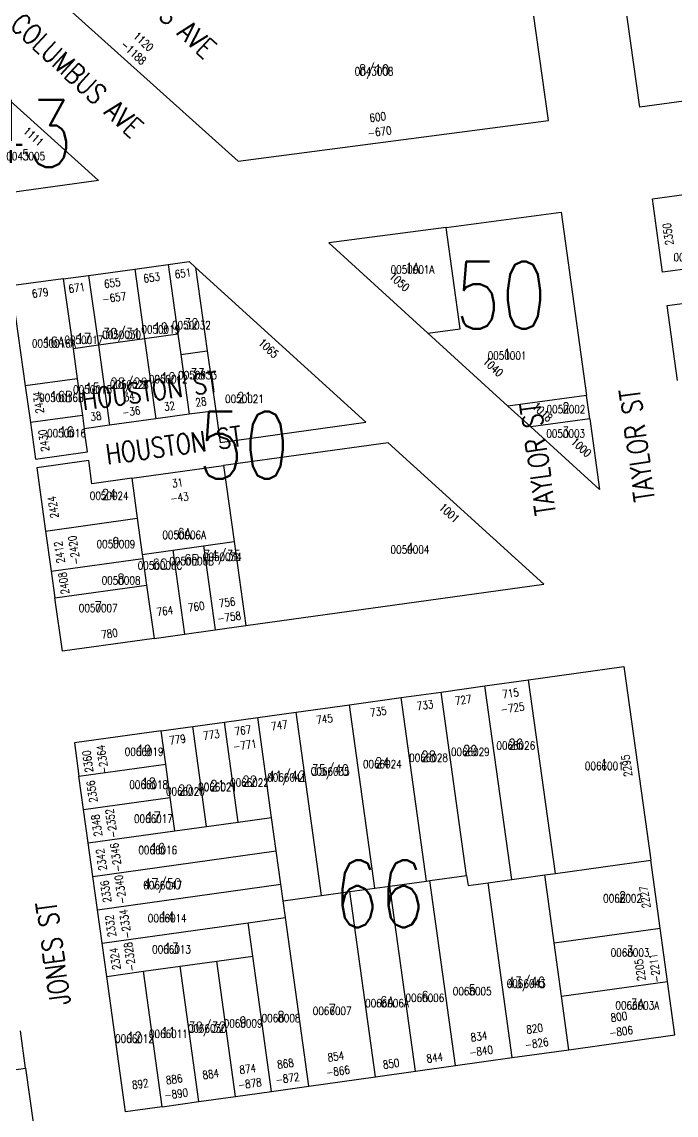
# Model space of a CAD drawing. Header units: feet. Extents: x 6006313 to 6012512, y 2119126 to 2122695.
# Drawn here: x 6008004 to 6008490, y 2120343 to 2121155 of the extents above; entities that cross this region are included whole.
import ezdxf
from ezdxf.enums import TextEntityAlignment as Align

# ---------------------------------------------------------------- set-up
doc = ezdxf.new("R2010")
doc.units = ezdxf.units.FT
doc.header["$LTSCALE"] = 100
doc.header["$MEASUREMENT"] = 0
for name, color, linetype in [('ADDRESS', 1, 'CONTINUOUS'), ('BLKLOT', 2, 'CONTINUOUS'), ('BLOCK_NUMBERS', 3, 'CONTINUOUS'), ('LOT_LINES', 4, 'CONTINUOUS'), ('LOT_NUMBERS', 7, 'CONTINUOUS'), ('ROW', 6, 'CONTINUOUS'), ('ST_NAME_IN_BLK', 7, 'CONTINUOUS'), ('ST_NAME_IN_ST', 6, 'CONTINUOUS')]:
    doc.layers.add(name, color=color, linetype=linetype)
doc.styles.add('ADDTXT', font='ROMANS.shx', dxfattribs={"width": 0.8, "height": 6})
doc.styles.add('BLKLOT', font='ROMANS.shx', dxfattribs={"width": 0.8, "height": 6})
doc.styles.add('BLOCK_NO', font='ROMANS.SHX', dxfattribs={"width": 0.8, "height": 50})
doc.styles.add('LOT_NO', font='ROMANS.shx', dxfattribs={"width": 0.8, "height": 8})
doc.styles.add('SI', font='ROMANS.shx', dxfattribs={"width": 0.8, "height": 15})

msp = doc.modelspace()

# ---------------------------------------------------------------- linework, layer by layer
at = {"layer": 'LOT_LINES'}
for points in [[(6008305.53, 2120923.49), (6008329.56, 2120926.65), (6008319.16, 2121001.96)], [(6008087.99, 2120971.03), (6008095.25, 2120919.16)], [(6008112.75, 2120974.43), (6008120.02, 2120922.57)], [(6008133.13, 2120972.27), (6008141.8, 2120910.34)], [(6008034.86, 2120963.75), (6008042.12, 2120911.86)], [(6008053.68, 2120966.33), (6008060.95, 2120914.45)], [(6008120.02, 2120922.57), (6008095.25, 2120919.16)], [(6008120.02, 2120922.57), (6008122.11, 2120907.63)], [(6008060.95, 2120914.45), (6008042.12, 2120911.86)], [(6008042.12, 2120911.86), (6008045.24, 2120889.58)], [(6008095.25, 2120919.16), (6008060.95, 2120914.45)], [(6008060.95, 2120914.45), (6008069.27, 2120855.03)], [(6008095.25, 2120919.16), (6008103.57, 2120859.74)], [(6008122.11, 2120907.63), (6008141.8, 2120910.34)], [(6008122.11, 2120907.63), (6008128.34, 2120863.15)], [(6008141.8, 2120910.34), (6008148.03, 2120865.85)], [(6008045.24, 2120889.58), (6008006.61, 2120884.27)], [(6008045.24, 2120889.58), (6008049.05, 2120862.38)], [(6008423.43, 2120877.01), (6008365.03, 2120869.32)], [(6008049.05, 2120862.38), (6008010.41, 2120857.07)], [(6008049.05, 2120862.38), (6008050.44, 2120852.44)], [(6008425.82, 2120859.68), (6008381.96, 2120853.9)], [(6008153.73, 2120825.08), (6008161.64, 2120768.64)], [(6008085.64, 2120815.64), (6008089.8, 2120785.93)], [(6008021.7, 2120776.48), (6008089.8, 2120785.93)], [(6008089.8, 2120785.93), (6008093.54, 2120759.19)], [(6008116.24, 2120762.34), (6008138.94, 2120765.49)], [(6008138.94, 2120765.49), (6008161.64, 2120768.64)], [(6008138.94, 2120765.49), (6008147.68, 2120703.09)], [(6008161.64, 2120768.64), (6008170.37, 2120706.24)], [(6008093.54, 2120759.19), (6008116.24, 2120762.34)], [(6008093.54, 2120759.19), (6008093.96, 2120756.22)], [(6008116.24, 2120762.34), (6008124.98, 2120699.95)], [(6008025.86, 2120746.77), (6008093.96, 2120756.22)], [(6008093.96, 2120756.22), (6008096.73, 2120736.41)], [(6008028.63, 2120726.96), (6008096.73, 2120736.41)], [(6008096.73, 2120736.41), (6008102.28, 2120696.8)], [(6008367.82, 2120517.84), (6008347.89, 2120661.46)], [(6008400.26, 2120522.34), (6008380.33, 2120665.96)], [(6008304.64, 2120516.65), (6008285.73, 2120652.84)], [(6008334.35, 2120520.77), (6008315.45, 2120656.96)], [(6008266.25, 2120511.32), (6008247.35, 2120647.51)], [(6008189.56, 2120563.78), (6008179.25, 2120638.07)], [(6008226.63, 2120505.82), (6008207.73, 2120642.02)], [(6008110.88, 2120603.34), (6008107.44, 2120628.1)], [(6008141.28, 2120557.08), (6008130.96, 2120631.37)], [(6008164.8, 2120560.34), (6008154.49, 2120634.63)], [(6008046.49, 2120594.41), (6008110.88, 2120603.34)], [(6008114.31, 2120578.58), (6008110.88, 2120603.34)], [(6008049.93, 2120569.65), (6008114.31, 2120578.58)], [(6008117.75, 2120553.82), (6008114.31, 2120578.58)], [(6008164.8, 2120560.34), (6008189.56, 2120563.78)], [(6008193, 2120539.02), (6008189.56, 2120563.78)], [(6008117.75, 2120553.82), (6008141.28, 2120557.08)], [(6008141.28, 2120557.08), (6008164.8, 2120560.34)], [(6008053.37, 2120544.88), (6008117.75, 2120553.82)], [(6008056.8, 2120520.12), (6008193, 2120539.02)], [(6008196.44, 2120514.25), (6008193, 2120539.02)], [(6008400.26, 2120522.34), (6008471.05, 2120532.16)], [(6008392.34, 2120521.24), (6008400.26, 2120522.34)], [(6008060.24, 2120495.36), (6008196.44, 2120514.25)], [(6008198.16, 2120501.87), (6008196.44, 2120514.25)], [(6008277.4, 2120512.87), (6008304.64, 2120516.65)], [(6008304.64, 2120516.65), (6008307.11, 2120516.99)], [(6008307.11, 2120516.99), (6008334.35, 2120520.77)], [(6008326.18, 2120379.61), (6008307.11, 2120516.99)], [(6008334.35, 2120520.77), (6008335.38, 2120513.34), (6008350.24, 2120515.4)], [(6008350.24, 2120515.4), (6008367.82, 2120517.84)], [(6008368.27, 2120385.52), (6008350.24, 2120515.4)], [(6008367.82, 2120517.84), (6008392.34, 2120521.24)], [(6008399.36, 2120470.67), (6008392.34, 2120521.24)], [(6008198.16, 2120501.87), (6008226.63, 2120505.82)], [(6008226.63, 2120505.82), (6008247.68, 2120508.74)], [(6008247.68, 2120508.74), (6008266.25, 2120511.32)], [(6008266.76, 2120371.27), (6008247.68, 2120508.74)], [(6008266.25, 2120511.32), (6008277.4, 2120512.87)], [(6008296.47, 2120375.44), (6008277.4, 2120512.87)], [(6008199.87, 2120489.49), (6008198.16, 2120501.87)], [(6008172.14, 2120485.64), (6008199.87, 2120489.49)], [(6008217.25, 2120364.32), (6008199.87, 2120489.49)], [(6008063.68, 2120470.6), (6008172.14, 2120485.64)], [(6008175.58, 2120460.88), (6008172.14, 2120485.64)], [(6008399.36, 2120470.67), (6008478.02, 2120481.71)], [(6008404.86, 2120431.05), (6008399.36, 2120470.67)], [(6008121.59, 2120453.39), (6008148.83, 2120457.17)], [(6008148.83, 2120457.17), (6008175.58, 2120460.88)], [(6008162.78, 2120356.68), (6008148.83, 2120457.17)], [(6008189.52, 2120360.43), (6008175.58, 2120460.88)], [(6008067.12, 2120445.83), (6008094.36, 2120449.61)], [(6008094.36, 2120449.61), (6008121.59, 2120453.39)], [(6008108.32, 2120349.03), (6008094.36, 2120449.61)], [(6008135.55, 2120352.85), (6008121.59, 2120453.39)], [(6008404.86, 2120431.05), (6008483.49, 2120442.09)], [(6008410.36, 2120391.43), (6008404.86, 2120431.05)], [(6007934.05, 2120367.44), (6008006.84, 2120377.67)]]:
    msp.add_lwpolyline(points, dxfattribs=at)
at = {"layer": 'ROW'}
for points in [[(6008828.51, 2121418.37), (6008865.77, 2121146.07), (6008463.03, 2121091.23), (6008424.71, 2121364.21)], [(6007975.19, 2121114.02), (6008061.01, 2121036.73), (6007987.43, 2121026.64)]]:
    msp.add_lwpolyline(points, close=True, dxfattribs=at)
for points in [[(6008000.45, 2121198.93), (6008164.65, 2121051.04), (6008395.1, 2121081.41), (6008356.55, 2121356.05), (6008017.24, 2121309.35)], [(6008524.9, 2120974.68), (6008479.81, 2120968.62), (6008472.29, 2121023.11), (6008517.37, 2121029.25)], [(6008319.16, 2121001.96), (6008404.62, 2121013.22), (6008423.43, 2120877.01)], [(6008319.16, 2121001.96), (6008231.97, 2120990.47), (6008305.53, 2120923.49)], [(6008112.75, 2120974.43), (6008128.4, 2120976.58), (6008133.13, 2120972.27)], [(6008053.68, 2120966.33), (6008087.99, 2120971.03)], [(6008087.99, 2120971.03), (6008112.75, 2120974.43)], [(6008148.03, 2120865.85), (6008151.32, 2120842.32), (6008259.39, 2120857.31), (6008133.13, 2120972.27)], [(6008034.86, 2120963.75), (6007996.22, 2120958.45), (6008006.61, 2120884.27)], [(6008034.86, 2120963.75), (6008053.68, 2120966.33)], [(6008490.92, 2120888.18), (6008483.23, 2120943.86), (6008537.99, 2120951.21)], [(6008305.53, 2120923.49), (6008365.03, 2120869.32)], [(6008006.61, 2120884.27), (6008010.41, 2120857.07)], [(6008425.82, 2120859.68), (6008423.43, 2120877.01)], [(6008128.34, 2120863.15), (6008103.57, 2120859.74)], [(6008148.03, 2120865.85), (6008128.34, 2120863.15)], [(6008365.03, 2120869.32), (6008381.96, 2120853.9)], [(6008010.41, 2120857.07), (6008014.22, 2120829.88), (6008052.86, 2120835.19), (6008050.44, 2120852.44)], [(6008069.27, 2120855.03), (6008050.44, 2120852.44)], [(6008103.57, 2120859.74), (6008069.27, 2120855.03)], [(6008425.82, 2120859.68), (6008433.04, 2120807.39), (6008381.96, 2120853.9)], [(6008170.37, 2120706.24), (6008391.6, 2120736.93), (6008276.13, 2120842.07), (6008153.73, 2120825.08)], [(6008085.64, 2120815.64), (6008056.17, 2120811.55), (6008053.76, 2120828.78), (6008015.13, 2120823.42), (6008021.7, 2120776.48)], [(6008085.64, 2120815.64), (6008153.73, 2120825.08)], [(6008021.7, 2120776.48), (6008025.86, 2120746.77)], [(6008025.86, 2120746.77), (6008028.63, 2120726.96)], [(6008102.28, 2120696.8), (6008034.18, 2120687.35), (6008028.63, 2120726.96)], [(6008124.98, 2120699.95), (6008147.68, 2120703.09)], [(6008147.68, 2120703.09), (6008170.37, 2120706.24)], [(6008102.28, 2120696.8), (6008124.98, 2120699.95)], [(6008380.33, 2120665.96), (6008451.22, 2120675.8), (6008471.05, 2120532.16)], [(6008315.45, 2120656.96), (6008347.89, 2120661.46)], [(6008347.89, 2120661.46), (6008380.33, 2120665.96)], [(6008247.35, 2120647.51), (6008285.73, 2120652.84)], [(6008285.73, 2120652.84), (6008315.45, 2120656.96)], [(6008207.73, 2120642.02), (6008247.35, 2120647.51)], [(6008154.49, 2120634.63), (6008179.25, 2120638.07)], [(6008179.25, 2120638.07), (6008207.73, 2120642.02)], [(6008107.44, 2120628.1), (6008043.06, 2120619.17), (6008046.49, 2120594.41)], [(6008107.44, 2120628.1), (6008130.96, 2120631.37)], [(6008130.96, 2120631.37), (6008154.49, 2120634.63)], [(6008049.93, 2120569.65), (6008046.49, 2120594.41)], [(6008053.37, 2120544.88), (6008049.93, 2120569.65)], [(6008056.8, 2120520.12), (6008053.37, 2120544.88)], [(6008478.02, 2120481.71), (6008471.05, 2120532.16)], [(6008060.24, 2120495.36), (6008056.8, 2120520.12)], [(6008063.68, 2120470.6), (6008060.24, 2120495.36)], [(6008483.49, 2120442.09), (6008478.02, 2120481.71)], [(6008067.12, 2120445.83), (6008063.68, 2120470.6)], [(6008108.32, 2120349.03), (6008081.08, 2120345.21), (6008067.12, 2120445.83)], [(6008410.36, 2120391.43), (6008488.96, 2120402.46), (6008483.49, 2120442.09)], [(6008006.84, 2120377.67), (6008002.99, 2120405.4)], [(6008326.18, 2120379.61), (6008368.27, 2120385.52)], [(6008368.27, 2120385.52), (6008410.36, 2120391.43)], [(6008006.84, 2120377.67), (6008012.67, 2120335.65), (6007939.87, 2120325.5)], [(6008296.47, 2120375.44), (6008326.18, 2120379.61)], [(6008217.25, 2120364.32), (6008266.76, 2120371.27)], [(6008266.76, 2120371.27), (6008296.47, 2120375.44)], [(6008162.78, 2120356.68), (6008189.52, 2120360.43)], [(6008189.52, 2120360.43), (6008217.25, 2120364.32)], [(6008108.32, 2120349.03), (6008135.55, 2120352.85)], [(6008135.55, 2120352.85), (6008162.78, 2120356.68)]]:
    msp.add_lwpolyline(points, dxfattribs=at)

# ---------------------------------------------------------------- texts
at = {"layer": 'ADDRESS', "style": 'ADDTXT', "width": 0.8}
for s, rotation, p in [('1120', 317.68227, (6008092.4, 2121137.65)), ('-1188', 317.68227, (6008085.04, 2121129.47)), ('600', 7.50844, (6008268.71, 2121080.89)), ('1111', 317.99083, (6008010.74, 2121067.19)), ('-670', 7.50844, (6008270.15, 2121069.99)), ('2350', 97.75415, (6008486.95, 2120997.34)), ('653', 7.80892, (6008100.9, 2120961.7)), ('651', 7.80892, (6008124.11, 2120964.88)), ('671', 7.80892, (6008045.28, 2120954.07)), ('655', 7.80892, (6008071.61, 2120957.68)), ('1050', 317.68227, (6008282.52, 2120959.32)), ('679', 7.80892, (6008018.11, 2120950.35)), ('-657', 7.80892, (6008073.1, 2120946.79)), ('1065', 317.68227, (6008185.28, 2120909.91)), ('1040', 317.68227, (6008352.02, 2120896.04)), ('2434', 97.97064, (6008019.39, 2120872.32)), ('34', 7.8275, (6008084.21, 2120873.23)), ('32', 7.8275, (6008114.11, 2120866.24)), ('28', 7.8275, (6008137.5, 2120869.45)), ('1018', 317.68227, (6008388.74, 2120862.61)), ('38', 7.8275, (6008059.49, 2120858.73)), ('-36', 7.8275, (6008085.71, 2120862.33)), ('2430', 97.97064, (6008023.35, 2120844.04)), ('1000', 317.68227, (6008417.5, 2120836.41)), ('31', 7.89843, (6008120.08, 2120809.31)), ('2424', 97.97064, (6008030.28, 2120794.55)), ('-43', 7.89843, (6008121.59, 2120798.42)), ('1001', 317.68227, (6008319.49, 2120787.71)), ('2412', 97.97064, (6008034.95, 2120761.18)), ('-2420', 97.97064, (6008045.84, 2120762.71)), ('2408', 97.97064, (6008038.18, 2120738.13)), ('756', 7.89843, (6008156.92, 2120720.53)), ('764', 7.89843, (6008110.65, 2120714.11)), ('760', 7.89843, (6008133.99, 2120717.35)), ('-758', 7.89843, (6008158.43, 2120709.64)), ('780', 7.89843, (6008069.57, 2120697.31)), ('715', 7.89843, (6008367.38, 2120653.06)), ('727', 7.89843, (6008332.29, 2120648.19)), ('735', 7.89843, (6008269.2, 2120639.44)), ('733', 7.89843, (6008303.85, 2120644.25)), ('-725', 7.89843, (6008368.9, 2120642.17)), ('747', 7.89843, (6008195.75, 2120629.25)), ('745', 7.89843, (6008229.28, 2120633.9)), ('773', 7.89843, (6008145.24, 2120622.24)), ('767', 7.89843, (6008168.58, 2120625.48)), ('779', 7.89843, (6008120.05, 2120618.75)), ('-771', 7.89843, (6008170.09, 2120614.59)), ('2360', 97.90239, (6008056.01, 2120605.83)), ('-2364', 97.90239, (6008066.91, 2120607.34)), ('2295', 97.86212, (6008456.26, 2120602.69)), ('2356', 97.90239, (6008059.12, 2120583.49)), ('2348', 97.90239, (6008062.61, 2120558.31)), ('-2352', 97.90239, (6008073.5, 2120559.82)), ('2342', 97.90239, (6008066.12, 2120533)), ('-2346', 97.90239, (6008077.02, 2120534.51)), ('2336', 97.90239, (6008069.42, 2120509.25)), ('-2340', 97.90239, (6008080.31, 2120510.77)), ('2227', 97.86212, (6008469.74, 2120505.09)), ('2332', 97.90239, (6008072.97, 2120483.64)), ('-2334', 97.90239, (6008083.87, 2120485.15)), ('2324', 97.90239, (6008076.35, 2120459.32)), ('-2328', 97.90239, (6008087.25, 2120460.83)), ('2205', 97.86212, (6008466.11, 2120450.96)), ('-2211', 97.86212, (6008477.01, 2120452.46)), ('800', 7.99101, (6008447.92, 2120412.86)), ('820', 7.99101, (6008385.25, 2120404.06)), ('-806', 7.99101, (6008449.44, 2120401.97)), ('834', 7.99101, (6008343.94, 2120398.26)), ('-826', 7.99101, (6008386.78, 2120393.17)), ('-840', 7.99101, (6008345.47, 2120387.37)), ('868', 7.99101, (6008200.22, 2120378.09)), ('854', 7.99101, (6008237.71, 2120383.35)), ('850', 7.99101, (6008278.7, 2120378)), ('844', 7.99101, (6008311.1, 2120382.54)), ('884', 7.99101, (6008144.77, 2120370.3)), ('874', 7.99101, (6008172.21, 2120374.16)), ('-866', 7.99101, (6008239.24, 2120372.46)), ('892', 7.99101, (6008092.43, 2120362.96)), ('886', 7.99101, (6008117.61, 2120366.49)), ('-878', 7.99101, (6008173.74, 2120363.26)), ('-872', 7.99101, (6008201.75, 2120367.19)), ('-890', 7.99101, (6008119.14, 2120355.6))]:
    msp.add_text(s, height=6, rotation=rotation, dxfattribs=at).set_placement(p, align=Align.CENTER)
at = {"layer": 'BLKLOT', "style": 'BLKLOT', "width": 0.8}
for s, p in [('0043008', (6008265.61, 2121114.78)), ('0043005', (6008006.96, 2121051.76)), ('0051017', (6008502.39, 2120976.74)), ('0050001A', (6008294.15, 2120967.66)), ('0050019', (6008107.24, 2120923.21)), ('0050032', (6008129.96, 2120926.32)), ('0050017', (6008050.09, 2120915.37)), ('0050030', (6008078.16, 2120919.22)), ('0050016A', (6008027.79, 2120912.77)), ('0050001', (6008364.37, 2120903.73)), ('0050033', (6008134.51, 2120889.23)), ('0050028', (6008083.84, 2120882.26)), ('0050012', (6008112.8, 2120886.25)), ('0050015', (6008056.54, 2120878.51)), ('0050016B', (6008033.5, 2120872.46)), ('0050021', (6008169.39, 2120871.63)), ('0050002', (6008408.12, 2120863.89)), ('0050016', (6008037.2, 2120846.07)), ('0050003', (6008407.93, 2120845.86)), ('0050024', (6008068.94, 2120799.68)), ('0050006A', (6008124.63, 2120770.57)), ('0050009', (6008073.96, 2120763.83)), ('0050004', (6008292.27, 2120759.75)), ('0050006B', (6008130.15, 2120751.14)), ('0050034', (6008152.87, 2120754.29)), ('0050006C', (6008106.65, 2120747.88)), ('0050008', (6008077.75, 2120736.77)), ('0050007', (6008060.78, 2120716.28)), ('0066026', (6008370.86, 2120614.17)), ('0066019', (6008094.86, 2120609.65)), ('0066028', (6008306.1, 2120605.19)), ('0066029', (6008337.1, 2120609.49)), ('0066024', (6008271.75, 2120600.42)), ('0066001', (6008436.58, 2120599.05)), ('0066041', (6008200.69, 2120590.56)), ('0066035', (6008233.07, 2120595.05)), ('0066018', (6008098.25, 2120585.21)), ('0066021', (6008149.42, 2120583.45)), ('0066022', (6008173.07, 2120586.73)), ('0066020', (6008125.5, 2120580.13)), ('0066017', (6008101.76, 2120559.93)), ('0066016', (6008104.99, 2120536.65)), ('0066047', (6008108.61, 2120510.58)), ('0066002', (6008450.15, 2120500.77)), ('0066014', (6008112.02, 2120485.99)), ('0066013', (6008115.23, 2120462.87)), ('0066003', (6008455.71, 2120460.49)), ('0066043', (6008378.55, 2120437.46)), ('0066006', (6008303.38, 2120426.9)), ('0066005', (6008338.5, 2120431.83)), ('0066006A', (6008275.24, 2120422.95)), ('0066003A', (6008461.12, 2120421.28)), ('0066008', (6008196.52, 2120411.9)), ('0066007', (6008234.5, 2120417.23)), ('0066030', (6008141.71, 2120404.21)), ('0066009', (6008168.38, 2120407.95)), ('0066012', (6008087.69, 2120396.62)), ('0066011', (6008112.88, 2120400.16))]:
    msp.add_text(s, height=6, dxfattribs=at).set_placement(p, align=Align.CENTER)
at = {"layer": 'BLOCK_NUMBERS', "style": 'BLOCK_NO', "width": 0.8}
for s, p in [('43', (6008007.81, 2121046.62)), ('50', (6008359.82, 2120926.54)), ('50', (6008168.76, 2120815.23)), ('66', (6008269.55, 2120482.06))]:
    msp.add_text(s, height=50, dxfattribs=at).set_placement(p, align=Align.CENTER)
at = {"layer": 'LOT_NUMBERS', "style": 'LOT_NO', "width": 0.8}
for s, p in [('8/10', (6008265.61, 2121114.78)), ('5', (6008006.96, 2121051.76)), ('1A', (6008294.15, 2120967.66)), ('30/31', (6008078.16, 2120919.22)), ('19', (6008107.24, 2120923.21)), ('32', (6008129.96, 2120926.32)), ('16A', (6008027.79, 2120912.77)), ('17', (6008050.09, 2120915.37)), ('1', (6008364.37, 2120903.73)), ('33', (6008134.51, 2120889.23)), ('28/29', (6008083.84, 2120882.26)), ('12', (6008112.8, 2120886.25)), ('16B', (6008033.5, 2120872.46)), ('15', (6008056.54, 2120878.51)), ('21', (6008169.39, 2120871.63)), ('2', (6008408.12, 2120863.89)), ('16', (6008037.2, 2120846.07)), ('3', (6008407.93, 2120845.86)), ('24', (6008068.94, 2120799.68)), ('6A', (6008124.63, 2120770.57)), ('9', (6008073.96, 2120763.83)), ('4', (6008292.27, 2120759.75)), ('6B', (6008130.15, 2120751.14)), ('34/35', (6008152.87, 2120754.29)), ('6C', (6008106.65, 2120747.88)), ('8', (6008077.75, 2120736.77)), ('7', (6008060.78, 2120716.28)), ('26', (6008370.86, 2120614.17)), ('19', (6008094.86, 2120609.65)), ('28', (6008306.1, 2120605.19)), ('29', (6008337.1, 2120609.49)), ('35/40', (6008233.07, 2120595.05)), ('24', (6008271.75, 2120600.42)), ('1', (6008436.58, 2120599.05)), ('22', (6008173.33, 2120586.77)), ('41/42', (6008200.69, 2120590.56)), ('18', (6008098.25, 2120585.21)), ('20', (6008125.5, 2120580.13)), ('21', (6008149.42, 2120583.45)), ('17', (6008101.76, 2120559.93)), ('16', (6008104.99, 2120536.65)), ('47/50', (6008108.61, 2120510.58)), ('2', (6008450.15, 2120500.77)), ('14', (6008112.02, 2120485.99)), ('13', (6008115.23, 2120462.87)), ('3', (6008455.71, 2120460.49)), ('43/46', (6008378.55, 2120437.46)), ('6', (6008303.38, 2120426.9)), ('5', (6008338.5, 2120431.83)), ('7', (6008234.5, 2120417.23)), ('6A', (6008275.24, 2120422.95)), ('3A', (6008461.12, 2120421.28)), ('8', (6008196.52, 2120411.9)), ('11', (6008112.88, 2120400.16)), ('30/32', (6008141.71, 2120404.21)), ('9', (6008168.38, 2120407.95)), ('12', (6008087.69, 2120396.62))]:
    msp.add_text(s, height=8, dxfattribs=at).set_placement(p, align=Align.CENTER)
at = {"layer": 'ST_NAME_IN_BLK', "style": 'SI', "width": 0.8}
for s, rotation, p in [('COLUMBUS AVE', 317.32866, (6008093.99, 2121168.03)), ('HOUSTON ST', 7.8275, (6008100.11, 2120873.16)), ('TAYLOR ST', 97.89234, (6008394.81, 2120831.05))]:
    msp.add_text(s, height=15, rotation=rotation, dxfattribs=at).set_placement(p, align=Align.CENTER)
at = {"layer": 'ST_NAME_IN_ST', "style": 'SI', "width": 0.8}
for s, rotation, p in [('COLUMBUS AVE', 317.32866, (6008039.77, 2121109.21)), ('TAYLOR ST', 97.89234, (6008468.48, 2120841.26)), ('HOUSTON ST', 7.8275, (6008117.83, 2120832.83)), ('JONES ST', 97.89234, (6008034.82, 2120463.86))]:
    msp.add_text(s, height=15, rotation=rotation, dxfattribs=at).set_placement(p, align=Align.CENTER)

doc.saveas('drawing.dxf')
